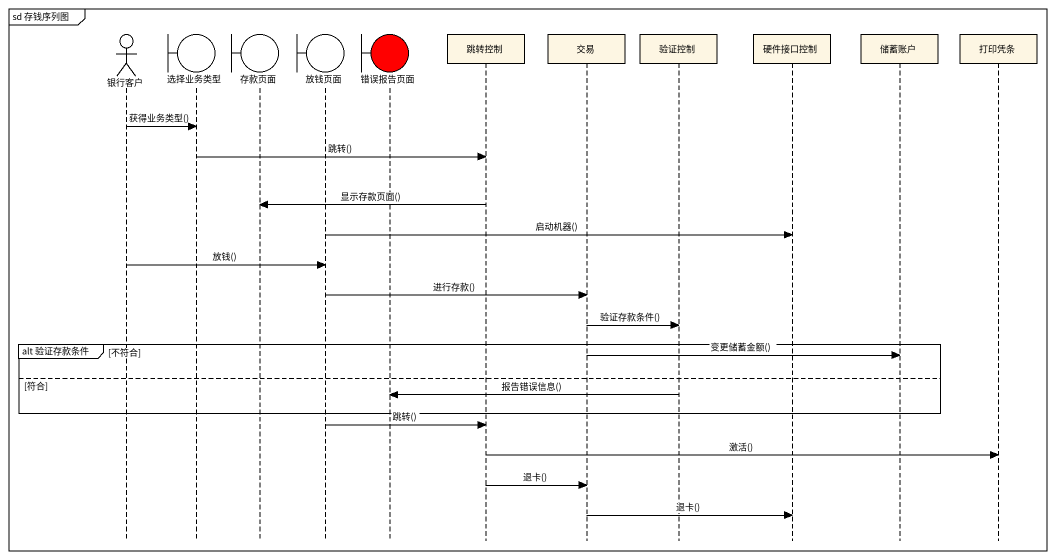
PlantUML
@startuml
mainframe sd 存钱序列图
hide footbox
actor 银行客户
boundary 选择业务类型
boundary 存款页面
boundary 放钱页面
boundary 错误报告页面 #FF0000
participant 跳转控制
participant 交易
participant 验证控制
participant 硬件接口控制
participant 储蓄账户
participant 打印凭条

银行客户 -> 选择业务类型 : 获得业务类型()
选择业务类型 -> 跳转控制 : 跳转()
跳转控制 -> 存款页面 : 显示存款页面()
放钱页面 -> 硬件接口控制 : 启动机器()
银行客户 -> 放钱页面 : 放钱()
放钱页面 -> 交易 : 进行存款()
交易 -> 验证控制 : 验证存款条件()
group alt 验证存款条件 [不符合]
  交易 -> 储蓄账户 : 变更储蓄金额()
else 符合
  验证控制 -> 错误报告页面 : 报告错误信息()
end
放钱页面 -> 跳转控制 : 跳转()
跳转控制 -> 打印凭条 : 激活()
跳转控制 -> 交易 : 退卡()
交易 -> 硬件接口控制 : 退卡()
@enduml
